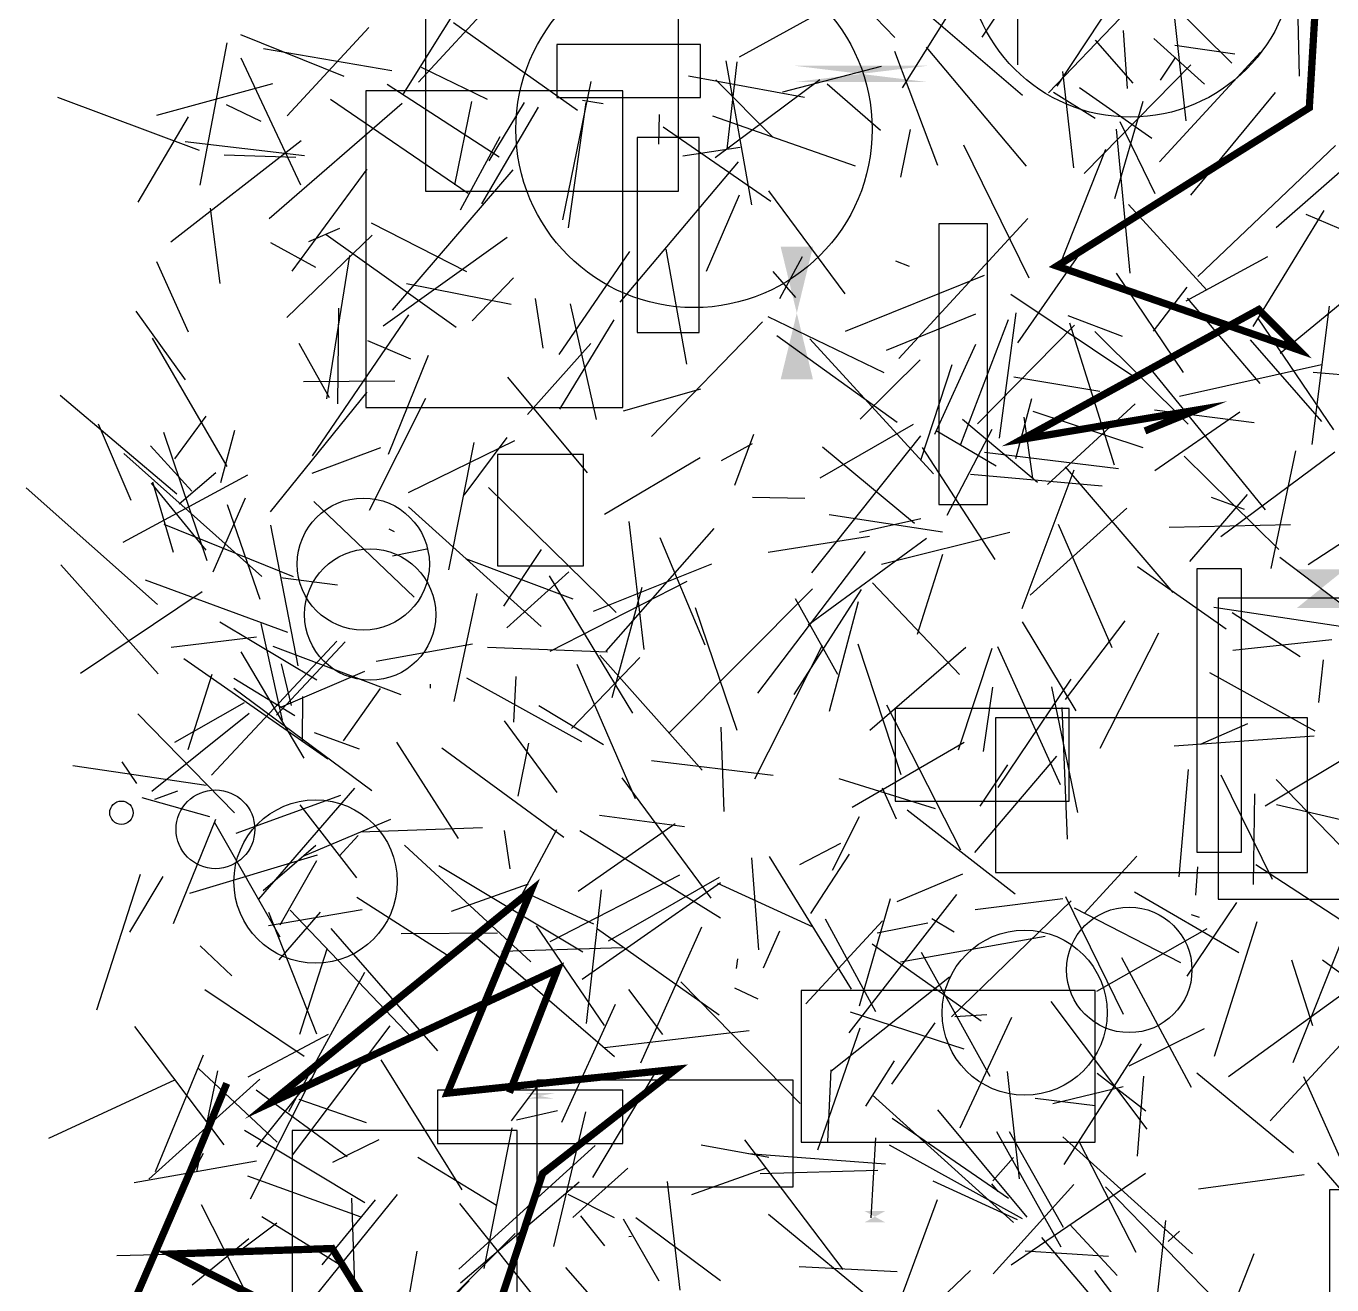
# Model space of a CAD drawing. Extents: x 39652501 to 39653363, y 39457785 to 39458687.
# Drawn here: x 39652520.3 to 39652610.1, y 39458238.5 to 39458325 of the extents above; entities that cross this region are included whole.
import ezdxf

# ---------------------------------------------------------------- set-up
doc = ezdxf.new("R2010")
doc.units = 0
doc.layers.get('0').update_dxf_attribs({"linetype": 'CONTINUOUS'})

msp = doc.modelspace()

# ---------------------------------------------------------------- linework, layer by layer
for p, q in [((39652571.7624, 39458332.7929), (39652580.0764, 39458324.2569)), ((39652597.6956, 39458330.7158), (39652591.2149, 39458320.8934)), ((39652546.2623, 39458320.3761), (39652551.636, 39458328.9572)), ((39652547.3101, 39458321.1802), (39652553.3402, 39458327.7194)), ((39652569.3791, 39458322.9186), (39652578.0535, 39458327.6917)), ((39652588.8542, 39458320.2623), (39652579.7013, 39458328.1104)), ((39652588.8306, 39458328.4805), (39652586.0469, 39458324.2628)), ((39652599.0413, 39458327.937), (39652600.0931, 39458318.5179)), ((39652584.5776, 39458327.1838), (39652580.5751, 39458320.7761)), ((39652588.5249, 39458322.3705), (39652588.5299, 39458327.568)), ((39652603.2453, 39458322.4742), (39652599.1271, 39458326.5695)), ((39652543.8813, 39458324.9249), (39652538.2625, 39458318.8693)), ((39652558.2489, 39458319.2328), (39652549.7019, 39458325.2621)), ((39652590.6454, 39458320.4458), (39652595.5623, 39458325.5726)), ((39652607.7876, 39458325.5609), (39652607.876, 39458321.5779)), ((39652535.0721, 39458324.4436), (39652542.1701, 39458321.5943)), ((39652596.4537, 39458321.1088), (39652593.8632, 39458324.0633)), ((39652595.7659, 39458324.7236), (39652596.0383, 39458320.7356)), ((39652597.8922, 39458324.1777), (39652601.3605, 39458321.0346)), ((39652534.1205, 39458323.8839), (39652532.263, 39458314.0969)), ((39652545.4813, 39458321.9555), (39652536.6462, 39458323.4782)), ((39652580.0329, 39458323.316), (39652582.9961, 39458315.4756)), ((39652589.1199, 39458315.3884), (39652582.2485, 39458323.5825)), ((39652605.2283, 39458323.2383), (39652598.2676, 39458315.7065)), ((39652599.3167, 39458323.7077), (39652603.4481, 39458323.125)), ((39652535.087, 39458322.8382), (39652539.184, 39458314.118)), ((39652547.4864, 39458322.2178), (39652552.0347, 39458319.9985)), ((39652568.439, 39458322.6363), (39652570.2133, 39458312.7496)), ((39652569.2055, 39458322.5704), (39652568.5039, 39458316.5598)), ((39652579.1164, 39458322.2564), (39652572.3482, 39458320.4819)), ((39652600.4212, 39458322.3617), (39652593.0885, 39458314.9024)), ((39652599.373, 39458322.8896), (39652598.3258, 39458321.3019)), ((39652573.8613, 39458320.1167), (39652565.8689, 39458321.5817)), ((39652567.7075, 39458316.0015), (39652574.9005, 39458321.3588)), ((39652567.7445, 39458321.3354), (39652571.7002, 39458317.3669)), ((39652592.3867, 39458315.2934), (39652591.6123, 39458321.9064)), ((39652537.2651, 39458321.0602), (39652529.2947, 39458318.8815)), ((39652545.155, 39458321.0327), (39652552.8507, 39458316.0326)), ((39652559.1606, 39458321.2103), (39652557.2022, 39458311.7051)), ((39652579.0875, 39458317.8425), (39652575.412, 39458321.0436)), ((39652590.9828, 39458320.4976), (39652593.8536, 39458318.7015)), ((39652592.7669, 39458320.8178), (39652597.7369, 39458317.321)), ((39652600.4356, 39458313.4071), (39652606.2498, 39458320.4702)), ((39652532.2436, 39458316.476), (39652522.5044, 39458320.1138)), ((39652536.4865, 39458318.4601), (39652534.1098, 39458319.6274)), ((39652537.0344, 39458311.7923), (39652546.1875, 39458319.728)), ((39652550.7138, 39458313.5274), (39652541.2561, 39458319.9885)), ((39652549.8145, 39458314.1241), (39652550.9648, 39458319.8444)), ((39652552.1696, 39458315.7722), (39652554.5974, 39458319.7758)), ((39652558.8045, 39458319.7775), (39652557.6099, 39458311.1615)), ((39652560.0128, 39458319.6877), (39652558.5962, 39458319.9185)), ((39652597.1357, 39458319.8357), (39652595.1673, 39458313.147)), ((39652531.4718, 39458318.7917), (39652528.0078, 39458312.9147)), ((39652551.6721, 39458312.802), (39652555.5698, 39458319.4568)), ((39652563.839, 39458316.9227), (39652563.8735, 39458318.9486)), ((39652567.5301, 39458318.868), (39652577.3454, 39458315.4201)), ((39652606.3044, 39458311.1858), (39652615.005, 39458318.8165)), ((39652571.5481, 39458312.9632), (39652564.1333, 39458318.0744)), ((39652581.1326, 39458317.9272), (39652580.4636, 39458314.6351)), ((39652596.2494, 39458308.0327), (39652595.3243, 39458317.9549)), ((39652597.9806, 39458313.4891), (39652595.5584, 39458318.4502)), ((39652530.2765, 39458310.2024), (39652539.2385, 39458317.1602)), ((39652531.2468, 39458317.1036), (39652539.4718, 39458316.1396)), ((39652550.1938, 39458312.391), (39652552.9221, 39458317.4479)), ((39652589.316, 39458307.702), (39652584.823, 39458316.8519)), ((39652610.3853, 39458316.8196), (39652600.8966, 39458307.8038)), ((39652533.9465, 39458316.1865), (39652538.8608, 39458316.009)), ((39652569.4377, 39458316.6809), (39652565.4798, 39458316.0767)), ((39652594.549, 39458316.5444), (39652591.3359, 39458308.4529)), ((39652538.6248, 39458308.1785), (39652543.7633, 39458315.2019)), ((39652553.8027, 39458315.1505), (39652545.4938, 39458305.5018)), ((39652569.2805, 39458315.6921), (39652561.1448, 39458306.0505)), ((39652569.3704, 39458313.4093), (39652567.0811, 39458308.1492)), ((39652576.6397, 39458306.6263), (39652571.3916, 39458313.7149)), ((39652532.9852, 39458312.502), (39652533.6332, 39458307.3431)), ((39652601.5348, 39458306.87), (39652596.1463, 39458312.7577)), ((39652604.7102, 39458304.3725), (39652609.6044, 39458312.3505)), ((39652550.6316, 39458308.1407), (39652544.0745, 39458311.4868)), ((39652580.3318, 39458302.1872), (39652589.2114, 39458311.8124)), ((39652608.3321, 39458312.0946), (39652614.2125, 39458309.5921)), ((39652538.2518, 39458304.9978), (39652544.1291, 39458310.6638)), ((39652541.8627, 39458311.1105), (39652539.7288, 39458310.1884)), ((39652540.9558, 39458310.6956), (39652549.8888, 39458304.3297)), ((39652540.2339, 39458308.4258), (39652537.1526, 39458310.1243)), ((39652553.4115, 39458310.4971), (39652544.8734, 39458304.404)), ((39652565.7624, 39458301.7851), (39652564.3448, 39458309.6876)), ((39652615.6808, 39458310.0088), (39652606.5598, 39458302.5124)), ((39652529.2835, 39458308.8556), (39652531.4677, 39458304.0097)), ((39652540.989, 39458299.4014), (39652542.5822, 39458309.2617)), ((39652556.9796, 39458302.4562), (39652561.8457, 39458309.5251)), ((39652573.6979, 39458309.1597), (39652572.1352, 39458306.2883)), ((39652581.0845, 39458308.5037), (39652580.1428, 39458308.8764)), ((39652588.5341, 39458303.2641), (39652592.9222, 39458309.5786)), ((39652605.7046, 39458309.1644), (39652600.0884, 39458306.1167)), ((39652571.6706, 39458308.1592), (39652573.2424, 39458306.3678)), ((39652576.6791, 39458304.0602), (39652586.2274, 39458307.8974)), ((39652599.9281, 39458301.203), (39652595.3056, 39458308.0433)), ((39652553.6758, 39458305.8986), (39652546.4762, 39458307.3109)), ((39652553.8416, 39458307.7154), (39652550.9896, 39458304.7618)), ((39652597.8676, 39458304.0557), (39652600.1815, 39458307.0898)), ((39652555.8799, 39458302.8843), (39652555.353, 39458306.2983)), ((39652596.4945, 39458300.905), (39652588.0551, 39458306.5753)), ((39652605.1918, 39458300.4504), (39652600.1943, 39458306.3179)), ((39652527.8729, 39458305.4235), (39652531.2519, 39458300.6993)), ((39652540.0224, 39458295.4864), (39652546.6359, 39458305.1732)), ((39652541.757, 39458299.0601), (39652541.8171, 39458305.6371)), ((39652557.7342, 39458305.9253), (39652559.5236, 39458297.9757)), ((39652579.5042, 39458302.749), (39652585.6392, 39458305.2577)), ((39652588.4, 39458305.3105), (39652587.2336, 39458296.6965)), ((39652608.7656, 39458296.2687), (39652609.9691, 39458305.7671)), ((39652557.0252, 39458298.6968), (39652560.7734, 39458304.8234)), ((39652563.3338, 39458296.8187), (39652570.9653, 39458304.6961)), ((39652571.3231, 39458305.0742), (39652579.3159, 39458301.2153)), ((39652584.6161, 39458296.2774), (39652587.8864, 39458304.8613)), ((39652592.4304, 39458304.4601), (39652585.7432, 39458297.6834)), ((39652595.7202, 39458303.6797), (39652591.9846, 39458305.1008)), ((39652592.0853, 39458304.6368), (39652595.1593, 39458294.8567)), ((39652610.2604, 39458297.2793), (39652605.0877, 39458304.8985)), ((39652528.9865, 39458303.5737), (39652534.1291, 39458294.7397)), ((39652543.7991, 39458303.416), (39652546.749, 39458302.1488)), ((39652571.96, 39458303.7482), (39652580.2381, 39458297.8053)), ((39652582.7306, 39458294.2422), (39652574.2311, 39458303.5376)), ((39652600.2323, 39458297.6671), (39652593.8278, 39458304.0383)), ((39652609.4457, 39458297.843), (39652604.5267, 39458303.4642)), ((39652541.1899, 39458299.4782), (39652539.0985, 39458303.1994)), ((39652559.151, 39458303.2034), (39652554.8061, 39458298.3346)), ((39652585.6061, 39458303.1356), (39652582.7939, 39458296.9488)), ((39652545.2362, 39458295.5987), (39652547.9953, 39458302.4035)), ((39652577.6783, 39458298.0129), (39652581.8086, 39458302.0795)), ((39652583.9965, 39458301.7399), (39652581.8335, 39458295.1545)), ((39652609.4188, 39458301.7431), (39652599.6437, 39458299.5639)), ((39652558.9314, 39458294.3047), (39652553.451, 39458300.8811)), ((39652594.1621, 39458299.9034), (39652588.2416, 39458300.8992)), ((39652597.7783, 39458301.286), (39652605.5348, 39458291.779)), ((39652608.8435, 39458301.2413), (39652617.0615, 39458300.5564)), ((39652537.1334, 39458291.6433), (39652543.7724, 39458299.854)), ((39652545.6774, 39458300.6272), (39652539.4014, 39458300.5624)), ((39652561.396, 39458298.5878), (39652566.7192, 39458300.0864)), ((39652530.6855, 39458292.857), (39652522.6606, 39458299.6429)), ((39652547.794, 39458299.4368), (39652543.9157, 39458291.7265)), ((39652588.4004, 39458295.2973), (39652589.4979, 39458299.4169)), ((39652590.5656, 39458293.5173), (39652596.5974, 39458299.0601)), ((39652530.5365, 39458295.2685), (39652532.7018, 39458298.2202)), ((39652589.8702, 39458293.64), (39652584.7111, 39458297.9841)), ((39652588.944, 39458298.1368), (39652589.5368, 39458293.9397)), ((39652597.1434, 39458296.044), (39652589.5901, 39458298.525)), ((39652597.922, 39458298.644), (39652604.775, 39458297.7792)), ((39652603.7865, 39458298.489), (39652597.9535, 39458294.4468)), ((39652527.5514, 39458292.4213), (39652525.2974, 39458297.6528)), ((39652532.781, 39458288.2644), (39652529.7876, 39458297.0833)), ((39652533.7138, 39458293.644), (39652534.6752, 39458297.25)), ((39652574.9268, 39458293.9614), (39652581.3496, 39458297.6615)), ((39652587.0331, 39458294.7657), (39652582.9175, 39458297.2135)), ((39652583.6611, 39458291.3996), (39652586.7508, 39458297.3112)), ((39652531.7039, 39458293.0595), (39652528.8828, 39458296.1622)), ((39652546.6136, 39458292.9627), (39652553.9294, 39458296.5463)), ((39652551.1021, 39458296.4085), (39652549.3744, 39458287.6531)), ((39652550.4393, 39458292.7698), (39652553.4046, 39458296.755)), ((39652568.1347, 39458295.1681), (39652570.2835, 39458296.3339)), ((39652569.0657, 39458293.4739), (39652570.3743, 39458296.9794)), ((39652574.3505, 39458287.4423), (39652581.8564, 39458296.8598)), ((39652527.028, 39458295.6479), (39652536.5289, 39458287.1772)), ((39652540.0027, 39458294.2891), (39652544.7054, 39458296.0484)), ((39652566.6727, 39458295.3568), (39652560.1066, 39458291.4476)), ((39652581.4108, 39458290.8241), (39652575.0937, 39458296.0696)), ((39652581.9419, 39458296.0501), (39652586.9488, 39458288.3608)), ((39652586.2357, 39458295.7455), (39652595.4569, 39458294.6119)), ((39652599.9646, 39458295.4671), (39652606.4838, 39458289.0449)), ((39652610.3204, 39458295.7268), (39652602.4835, 39458289.9159)), ((39652607.6251, 39458295.8178), (39652605.9274, 39458287.7422)), ((39652588.8311, 39458284.9829), (39652592.3911, 39458294.5288)), ((39652591.7931, 39458294.7164), (39652599.1994, 39458286.0869)), ((39652535.5359, 39458294.1537), (39652526.9625, 39458289.5204)), ((39652528.9283, 39458293.5975), (39652532.6856, 39458288.9911)), ((39652529.0057, 39458293.7012), (39652530.4381, 39458288.858)), ((39652533.3596, 39458294.3245), (39652530.8546, 39458292.1603)), ((39652585.2697, 39458294.219), (39652594.338, 39458293.4122)), ((39652529.3551, 39458285.2575), (39652520.317, 39458293.2793)), ((39652552.1119, 39458293.3025), (39652560.9057, 39458284.7139)), ((39652570.2778, 39458292.6497), (39652573.8787, 39458292.5769)), ((39652600.3596, 39458288.2246), (39652604.3156, 39458292.8318)), ((39652604.1267, 39458291.7892), (39652601.8519, 39458292.6219)), ((39652535.3753, 39458292.5674), (39652533.1678, 39458287.492)), ((39652534.1373, 39458292.1474), (39652536.3847, 39458285.637)), ((39652547.002, 39458285.7651), (39652540.0982, 39458292.3454)), ((39652555.7463, 39458283.756), (39652546.622, 39458291.9851)), ((39652589.3718, 39458285.8928), (39652596.0288, 39458291.8876)), ((39652608.4907, 39458288.0046), (39652614.3658, 39458291.8468)), ((39652561.78, 39458290.9761), (39652562.7989, 39458282.1732)), ((39652575.5569, 39458291.4401), (39652583.3525, 39458290.247)), ((39652577.6476, 39458290.2456), (39652581.8444, 39458291.1704)), ((39652591.3072, 39458290.7834), (39652594.9825, 39458282.3061)), ((39652598.9317, 39458290.5774), (39652607.281, 39458290.7728)), ((39652538.7089, 39458287.1545), (39652529.8216, 39458290.7705)), ((39652539.0266, 39458281.0484), (39652537.1572, 39458290.7072)), ((39652545.2631, 39458290.4585), (39652545.622, 39458290.287)), ((39652560.2098, 39458282.0536), (39652567.649, 39458290.494)), ((39652563.8961, 39458289.8775), (39652566.9984, 39458282.4822)), ((39652578.331, 39458289.9373), (39652571.3491, 39458288.8362)), ((39652579.1591, 39458288.0436), (39652587.9798, 39458290.2291)), ((39652547.8743, 39458289.0685), (39652545.5064, 39458288.5892)), ((39652553.174, 39458285.152), (39652555.7713, 39458289.0439)), ((39652574.103, 39458283.8675), (39652582.2451, 39458289.8127)), ((39652550.5465, 39458288.4227), (39652557.9286, 39458285.6527)), ((39652570.6406, 39458279.1555), (39652578.0584, 39458288.9062)), ((39652581.6324, 39458283.2334), (39652583.3759, 39458288.7245)), ((39652615.9672, 39458281.3452), (39652606.5408, 39458288.483)), ((39652529.4061, 39458280.4884), (39652522.7071, 39458287.9833)), ((39652553.3831, 39458283.6684), (39652557.6385, 39458287.5177)), ((39652562.0568, 39458277.7902), (39652556.304, 39458287.2276)), ((39652559.3317, 39458284.8124), (39652567.4889, 39458288.0568)), ((39652602.8646, 39458283.5571), (39652596.7676, 39458287.8455)), ((39652528.502, 39458286.9636), (39652538.2934, 39458283.3559)), ((39652537.813, 39458287.1087), (39652541.7337, 39458286.6119)), ((39652556.3721, 39458282.0609), (39652565.7921, 39458286.8751)), ((39652562.6739, 39458286.4284), (39652560.6025, 39458278.8443)), ((39652564.5315, 39458276.4251), (39652574.4133, 39458286.3388)), ((39652573.1346, 39458279.0795), (39652577.7834, 39458286.2872)), ((39652578.5295, 39458286.7526), (39652584.5227, 39458280.4481)), ((39652532.4349, 39458286.1442), (39652524.0616, 39458280.5128)), ((39652551.3059, 39458286.0132), (39652549.7289, 39458278.5866)), ((39652576.1404, 39458280.4601), (39652573.2352, 39458285.6559)), ((39652575.5756, 39458277.9389), (39652577.5779, 39458285.4598)), ((39652569.232, 39458276.5964), (39652566.3579, 39458285.0329)), ((39652610.7208, 39458283.7541), (39652602.0087, 39458285.058)), ((39652607.9524, 39458281.6751), (39652603.2767, 39458284.696)), ((39652533.647, 39458284.0799), (39652540.3097, 39458280.0934)), ((39652537.9553, 39458277.301), (39652536.4918, 39458283.9459)), ((39652588.8229, 39458284.063), (39652592.5275, 39458277.9591)), ((39652591.7989, 39458278.7329), (39652595.901, 39458284.1456)), ((39652530.299, 39458282.3251), (39652536.1627, 39458283.0284)), ((39652541.6931, 39458282.7443), (39652533.0587, 39458273.5268)), ((39652542.2712, 39458282.6954), (39652537.5294, 39458277.6646)), ((39652598.2036, 39458283.3), (39652594.1714, 39458275.3674)), ((39652610.1152, 39458282.8343), (39652603.315, 39458282.0975)), ((39652535.0865, 39458282.0045), (39652539.4113, 39458274.7076)), ((39652546.1085, 39458279.0594), (39652537.3026, 39458282.378)), ((39652544.3821, 39458281.3663), (39652551.0103, 39458282.5511)), ((39652560.3141, 39458281.9778), (39652552.0534, 39458282.3118)), ((39652575.0715, 39458282.4546), (39652570.4252, 39458273.2541)), ((39652577.5255, 39458282.5562), (39652580.4871, 39458273.5639)), ((39652578.3488, 39458276.6197), (39652584.9449, 39458282.3388)), ((39652586.7481, 39458282.2283), (39652584.4228, 39458275.2528)), ((39652587.1239, 39458282.3779), (39652591.4329, 39458272.8876)), ((39652531.1733, 39458281.5408), (39652541.061, 39458274.6419)), ((39652538.5734, 39458278.3147), (39652537.882, 39458281.1717)), ((39652562.5302, 39458281.6294), (39652557.8245, 39458276.7431)), ((39652562.2241, 39458271.8907), (39652558.2239, 39458281.1427)), ((39652566.8111, 39458273.8818), (39652559.7836, 39458281.7729)), ((39652609.525, 39458281.4574), (39652609.2063, 39458278.5326)), ((39652533.101, 39458280.4592), (39652531.4407, 39458275.2784)), ((39652538.8108, 39458277.6163), (39652534.6018, 39458280.1784)), ((39652543.5872, 39458280.647), (39652537.8671, 39458278.208)), ((39652558.5281, 39458275.8239), (39652550.6296, 39458280.1879)), ((39652553.8652, 39458277.1742), (39652554.0306, 39458280.3065)), ((39652592.1617, 39458280.1207), (39652587.1562, 39458272.677)), ((39652608.9728, 39458276.5497), (39652601.7327, 39458280.5682)), ((39652544.0976, 39458272.4577), (39652534.5992, 39458279.4959)), ((39652542.1511, 39458275.879), (39652544.6874, 39458279.4951)), ((39652548.0982, 39458279.7787), (39652548.1061, 39458279.5027)), ((39652586.1747, 39458275.1585), (39652586.8181, 39458279.5814)), ((39652590.8463, 39458279.597), (39652592.6207, 39458270.955)), ((39652530.5345, 39458275.793), (39652535.3419, 39458278.5306)), ((39652539.3169, 39458278.9342), (39652539.295, 39458275.8885)), ((39652555.58, 39458278.3105), (39652560.025, 39458275.6287)), ((39652579.4826, 39458278.3557), (39652584.5799, 39458268.3929)), ((39652528.0113, 39458277.7477), (39652534.6474, 39458270.9404)), ((39652528.9548, 39458272.4268), (39652535.6657, 39458277.8007)), ((39652591.5614, 39458278.1912), (39652591.9249, 39458269.1222)), ((39652543.245, 39458275.3122), (39652540.1467, 39458276.4443)), ((39652553.1894, 39458277.2541), (39652556.8185, 39458272.3386)), ((39652568.326, 39458271.0372), (39652568.1222, 39458276.817)), ((39652601.1007, 39458275.6613), (39652604.3356, 39458277.0881)), ((39652545.7879, 39458275.7949), (39652550.028, 39458269.1763)), ((39652554.1646, 39458272.0758), (39652554.8927, 39458275.7171)), ((39652577.1362, 39458271.3349), (39652584.8442, 39458275.8021)), ((39652608.9161, 39458276.2195), (39652599.284, 39458275.5194)), ((39652605.532, 39458271.4276), (39652613.4793, 39458276.19)), ((39652557.2963, 39458269.25), (39652548.9132, 39458275.3814)), ((39652585.5681, 39458268.2214), (39652591.2134, 39458274.8267)), ((39652532.693, 39458272.8177), (39652523.5221, 39458274.1693)), ((39652527.9325, 39458272.9587), (39652526.9254, 39458274.4409)), ((39652563.3401, 39458274.5425), (39652571.7, 39458273.5258)), ((39652585.9281, 39458271.4001), (39652587.8363, 39458274.2445)), ((39652600.2462, 39458273.9223), (39652599.5988, 39458266.549)), ((39652561.2878, 39458273.3544), (39652567.4144, 39458265.0747)), ((39652582.8642, 39458271.2048), (39652576.2478, 39458273.2786)), ((39652606.0391, 39458266.3612), (39652602.5206, 39458273.5262)), ((39652614.0909, 39458265.1643), (39652606.303, 39458273.2371)), ((39652532.9511, 39458270.6526), (39652528.2893, 39458271.9773)), ((39652530.734, 39458272.4247), (39652529.145, 39458271.8527)), ((39652541.9434, 39458272.1266), (39652534.7392, 39458269.5191)), ((39652542.9018, 39458272.6413), (39652536.3093, 39458265.0042)), ((39652579.1942, 39458272.6617), (39652580.1634, 39458270.5308)), ((39652604.8135, 39458272.2358), (39652604.7154, 39458266.0206)), ((39652543.0705, 39458266.4664), (39652539.1735, 39458271.4845)), ((39652588.3365, 39458265.3398), (39652580.9202, 39458271.1214)), ((39652615.465, 39458269.3716), (39652606.3153, 39458271.4787)), ((39652530.4504, 39458263.3325), (39652533.3634, 39458270.5076)), ((39652537.7996, 39458262.3951), (39652533.2817, 39458270.2999)), ((39652539.3678, 39458267.9643), (39652545.4036, 39458270.5083)), ((39652558.2768, 39458265.5424), (39652564.9624, 39458270.1994)), ((39652559.7494, 39458270.7754), (39652565.6019, 39458269.9979)), ((39652577.6072, 39458270.6724), (39652575.7657, 39458266.9749)), ((39652543.1527, 39458269.3728), (39652541.8425, 39458267.9526)), ((39652543.3267, 39458269.6292), (39652551.7068, 39458269.9395)), ((39652553.1899, 39458269.7213), (39652553.5954, 39458267.0927)), ((39652554.2343, 39458264.967), (39652556.8148, 39458269.7853)), ((39652568.0852, 39458263.697), (39652558.405, 39458269.7071)), ((39652540.2406, 39458268.6955), (39652536.614, 39458265.5735)), ((39652546.3445, 39458268.7151), (39652555.0277, 39458260.6848)), ((39652573.5335, 39458267.3822), (39652576.3644, 39458268.8641)), ((39652540.3415, 39458268.0221), (39652531.5587, 39458265.389)), ((39652540.2786, 39458267.6449), (39652537.7617, 39458263.2076)), ((39652570.1999, 39458267.8344), (39652570.6855, 39458261.5182)), ((39652571.4332, 39458267.9321), (39652577.0647, 39458258.8058)), ((39652574.2784, 39458264.0058), (39652576.9529, 39458268.0956)), ((39652596.719, 39458267.9602), (39652593.0998, 39458264.024)), ((39652528.1665, 39458266.7019), (39652525.1603, 39458257.378)), ((39652527.46, 39458262.7351), (39652529.7529, 39458266.5514)), ((39652558.5973, 39458261.366), (39652548.6992, 39458267.3001)), ((39652565.2645, 39458266.6624), (39652556.3386, 39458262.0759)), ((39652584.7319, 39458266.7149), (39652580.2065, 39458264.8304)), ((39652600.772, 39458265.276), (39652600.9159, 39458267.2326)), ((39652604.8909, 39458267.3789), (39652613.4427, 39458261.8203)), ((39652554.8586, 39458266.0276), (39652549.5532, 39458264.1438)), ((39652568.066, 39458266.1284), (39652558.5582, 39458259.4877)), ((39652558.8569, 39458256.4452), (39652559.8981, 39458265.6396)), ((39652560.366, 39458262.1431), (39652567.9974, 39458266.5239)), ((39652574.4457, 39458263.0669), (39652567.8979, 39458266.078)), ((39652543.058, 39458265.1325), (39652549.2207, 39458261.2024)), ((39652559.373, 39458263.2765), (39652554.7392, 39458265.407)), ((39652584.3171, 39458265.3191), (39652576.9064, 39458255.8177)), ((39652577.6298, 39458257.677), (39652579.7654, 39458265.0451)), ((39652583.9585, 39458256.9043), (39652592.2025, 39458264.8977)), ((39652591.6239, 39458265.0183), (39652585.5878, 39458264.2634)), ((39652591.7984, 39458265.1829), (39652595.7669, 39458257.1055)), ((39652603.7278, 39458261.3208), (39652596.5567, 39458265.4728)), ((39652600.1712, 39458259.7178), (39652603.6008, 39458264.7722)), ((39652536.9854, 39458264.1072), (39652540.2918, 39458255.7374)), ((39652536.9902, 39458263.1893), (39652543.4394, 39458264.2881)), ((39652537.7299, 39458260.8227), (39652540.5655, 39458264.1139)), ((39652538.4782, 39458264.2448), (39652546.8951, 39458255.4318)), ((39652599.7444, 39458260.6167), (39652592.4317, 39458264.3829)), ((39652601.0137, 39458263.7515), (39652600.4685, 39458263.9348)), ((39652541.2706, 39458262.9745), (39652548.6215, 39458254.5638)), ((39652555.393, 39458263.1701), (39652560.0738, 39458256.3194)), ((39652567.9838, 39458257.0212), (39652559.6077, 39458262.9355)), ((39652562.6047, 39458253.76), (39652566.7934, 39458263.0926)), ((39652579.2096, 39458263.5236), (39652573.9543, 39458257.8087)), ((39652578.7684, 39458257.2549), (39652575.2918, 39458263.6329)), ((39652582.3273, 39458263.3597), (39652578.8467, 39458262.6761)), ((39652582.6114, 39458263.679), (39652584.1489, 39458262.7585)), ((39652593.9559, 39458258.6706), (39652601.5487, 39458262.9835)), ((39652604.9764, 39458263.4419), (39652602.0335, 39458254.1897)), ((39652552.7463, 39458262.6714), (39652546.1028, 39458262.6247)), ((39652560.7779, 39458254.1682), (39652551.3585, 39458262.2716)), ((39652571.0381, 39458260.2925), (39652572.1572, 39458262.8169)), ((39652580.4582, 39458260.684), (39652590.4059, 39458262.4582)), ((39652607.4622, 39458253.7648), (39652611.1009, 39458262.8831)), ((39652534.4564, 39458259.7224), (39652532.2823, 39458261.7855)), ((39652539.1462, 39458255.7123), (39652541.0206, 39458261.5841)), ((39652561.3296, 39458261.6481), (39652553.0299, 39458261.4146)), ((39652586.0055, 39458256.6218), (39652578.5132, 39458261.9095)), ((39652586.6293, 39458252.8135), (39652581.9116, 39458261.3455)), ((39652569.1748, 39458260.2358), (39652569.2625, 39458260.9102)), ((39652595.6515, 39458260.9982), (39652600.4399, 39458252.0696)), ((39652607.3473, 39458260.8207), (39652608.7969, 39458256.3212)), ((39652609.4837, 39458260.8276), (39652615.2417, 39458256.6102)), ((39652538.3753, 39458250.4034), (39652543.6156, 39458259.9941)), ((39652583.8273, 39458259.6401), (39652575.6588, 39458253.1628)), ((39652539.4399, 39458254.1957), (39652532.6181, 39458258.7677)), ((39652564.1076, 39458255.6905), (39652561.7756, 39458258.7938)), ((39652565.3548, 39458259.3271), (39652573.5645, 39458250.9623)), ((39652570.6599, 39458258.1215), (39652569.0607, 39458258.8731)), ((39652611.9983, 39458259.2849), (39652603.0142, 39458252.7925)), ((39652560.837, 39458257.76), (39652557.1499, 39458249.6462)), ((39652597.4341, 39458249.192), (39652590.8158, 39458257.9555)), ((39652605.8858, 39458249.7561), (39652613.628, 39458258.1386)), ((39652577.0021, 39458257.259), (39652584.8237, 39458254.7012)), ((39652584.1921, 39458256.9402), (39652586.4042, 39458257.0639)), ((39652584.5569, 39458249.2797), (39652588.1244, 39458256.8977)), ((39652533.9392, 39458248.114), (39652527.7864, 39458256.2406)), ((39652545.338, 39458256.2965), (39652538.6242, 39458247.4074)), ((39652570.0413, 39458255.9595), (39652560.0994, 39458254.7754)), ((39652574.7725, 39458247.7758), (39652577.6762, 39458256.1599)), ((39652579.8723, 39458252.2802), (39652582.8485, 39458256.5048)), ((39652601.3526, 39458256.087), (39652596.1663, 39458253.5279)), ((39652535.5902, 39458252.7772), (39652541.1232, 39458255.7217)), ((39652597.0203, 39458255.0536), (39652591.6831, 39458246.7539)), ((39652532.4979, 39458254.277), (39652529.1947, 39458246.2567)), ((39652544.7204, 39458253.9509), (39652550.2925, 39458245.0198)), ((39652532.0528, 39458246.2623), (39652533.5016, 39458253.2067)), ((39652537.5746, 39458248.3053), (39652532.1827, 39458253.3566)), ((39652540.4814, 39458253.7127), (39652535.7178, 39458244.3804)), ((39652559.2889, 39458245.8553), (39652563.7355, 39458253.3167)), ((39652575.4579, 39458248.3405), (39652575.6963, 39458253.2627)), ((39652578.0816, 39458250.7648), (39652580.046, 39458253.8807)), ((39652588.6532, 39458245.7754), (39652587.8069, 39458253.1628)), ((39652530.5134, 39458252.5481), (39652521.8537, 39458248.5376)), ((39652536.3961, 39458252.6255), (39652528.7622, 39458245.7481)), ((39652540.0445, 39458252.8188), (39652536.1697, 39458247.9844)), ((39652553.6969, 39458249.7728), (39652555.5611, 39458252.2268)), ((39652597.3303, 39458250.4162), (39652593.9825, 39458253.0096)), ((39652596.7555, 39458247.3423), (39652597.2025, 39458252.8236)), ((39652607.4881, 39458247.568), (39652600.8418, 39458253.0396)), ((39652611.8805, 39458244.5685), (39652608.2082, 39458252.7973)), ((39652536.1467, 39458251.8982), (39652542.4044, 39458247.3144)), ((39652588.2404, 39458242.7723), (39652578.5096, 39458251.5535)), ((39652589.7216, 39458251.3137), (39652593.8401, 39458250.8106)), ((39652590.9313, 39458250.9484), (39652595.7707, 39458252.1327)), ((39652539.0722, 39458251.2455), (39652543.7026, 39458249.652)), ((39652554.0473, 39458249.8266), (39652556.8636, 39458250.4761)), ((39652558.7848, 39458250.3711), (39652556.5828, 39458241.111)), ((39652589.167, 39458243.1444), (39652583.0238, 39458250.5203)), ((39652587.8746, 39458244.4156), (39652579.8784, 39458249.9255)), ((39652543.616, 39458244.1354), (39652535.3454, 39458249.091)), ((39652553.719, 39458249.2709), (39652551.8091, 39458239.6102)), ((39652578.4334, 39458243.1023), (39652578.755, 39458248.5942)), ((39652587.0648, 39458249.0221), (39652591.4902, 39458241.1091)), ((39652591.6773, 39458242.4279), (39652587.9634, 39458249.0071)), ((39652591.6186, 39458248.6656), (39652600.5371, 39458240.6221)), ((39652544.5868, 39458248.4644), (39652541.3808, 39458246.8918)), ((39652550.088, 39458239.5723), (39652559.4515, 39458248.072)), ((39652566.7447, 39458248.1037), (39652571.4009, 39458247.2526)), ((39652576.5104, 39458239.5455), (39652569.754, 39458248.4578)), ((39652579.6863, 39458248.1177), (39652588.8336, 39458243.0571)), ((39652596.6733, 39458240.7154), (39652592.7646, 39458248.305)), ((39652536.1659, 39458246.9864), (39652527.7386, 39458245.5)), ((39652532.4878, 39458247.5234), (39652531.7906, 39458246.1825)), ((39652547.249, 39458247.266), (39652552.6805, 39458243.9653)), ((39652579.4205, 39458246.7908), (39652570.0049, 39458247.5008)), ((39652586.8033, 39458245.6289), (39652588.2382, 39458247.2315)), ((39652612.6428, 39458242.8484), (39652609.1533, 39458246.8784)), ((39652535.5349, 39458245.9708), (39652543.3372, 39458243.1539)), ((39652557.9201, 39458243.1187), (39652561.6982, 39458246.5145)), ((39652571.1818, 39458246.489), (39652566.0907, 39458244.6657)), ((39652578.9034, 39458246.3438), (39652570.8158, 39458246.1074)), ((39652597.3072, 39458246.141), (39652588.0797, 39458239.8488)), ((39652600.9556, 39458245.0941), (39652608.2309, 39458246.0683)), ((39652550.2033, 39458238.6255), (39652558.3518, 39458245.573)), ((39652564.4137, 39458245.5866), (39652565.2754, 39458238.1248)), ((39652582.6734, 39458245.6372), (39652588.4718, 39458242.9774)), ((39652587.1772, 39458244.9055), (39652586.733, 39458245.4293)), ((39652592.3891, 39458245.385), (39652586.8332, 39458239.2393)), ((39652594.5653, 39458245.2143), (39652602.9412, 39458236.5994)), ((39652545.8273, 39458244.7049), (39652537.9688, 39458234.9716)), ((39652544.3292, 39458244.3369), (39652540.6468, 39458239.8547)), ((39652542.7052, 39458244.4547), (39652542.9872, 39458236.3917)), ((39652550.1163, 39458244.078), (39652556.073, 39458236.6553)), ((39652557.5871, 39458244.721), (39652560.7523, 39458243.1149)), ((39652580.5077, 39458237.5877), (39652583.0071, 39458244.3445)), ((39652537.2709, 39458234.3871), (39652532.387, 39458243.981)), ((39652536.5365, 39458243.1851), (39652542.2612, 39458239.6619)), ((39652560.1252, 39458241.161), (39652558.4608, 39458243.2289)), ((39652580.0997, 39458236.147), (39652571.37, 39458243.3195)), ((39652535.0744, 39458240.8934), (39652537.5716, 39458242.742)), ((39652563.8586, 39458238.7492), (39652561.4007, 39458242.9964)), ((39652568.0794, 39458238.7549), (39652562.2455, 39458243.0929)), ((39652592.0983, 39458242.6304), (39652595.3554, 39458239.1356)), ((39652597.758, 39458234.4516), (39652598.7055, 39458242.9071)), ((39652531.7298, 39458238.4961), (39652535.6279, 39458241.6624)), ((39652548.6163, 39458236.6361), (39652553.9541, 39458242.0172)), ((39652561.953, 39458241.8094), (39652561.7816, 39458241.7768)), ((39652595.1531, 39458235.8885), (39652590.1694, 39458241.7375)), ((39652599.6396, 39458242.1818), (39652598.868, 39458241.4576)), ((39652531.1084, 39458240.6053), (39652526.547, 39458240.4848)), ((39652545.66, 39458232.0019), (39652547.2044, 39458240.804)), ((39652589.0233, 39458240.8257), (39652594.7584, 39458240.4528)), ((39652604.7582, 39458240.626), (39652601.8034, 39458233.1162)), ((39652557.4121, 39458239.6876), (39652561.2333, 39458235.3505)), ((39652580.2256, 39458239.3816), (39652573.4766, 39458239.7161)), ((39652550.7935, 39458238.7621), (39652545.2042, 39458233.1211)), ((39652585.2706, 39458239.4681), (39652575.6902, 39458230.3818)), ((39652597.4384, 39458234.724), (39652593.8293, 39458239.466))]:
    msp.add_line(p, q)
at = {"const_width": 0.5}
for points in [[(39652609.1425, 39458328.926), (39652608.5747, 39458319.4183), (39652591.217, 39458308.5299), (39652607.831, 39458302.77), (39652605.0977, 39458305.5412), (39652588.827, 39458296.6262), (39652600.7686, 39458298.6215), (39652597.2718, 39458297.1954)], [(39652553.5611, 39458251.7019), (39652556.8698, 39458260.1765), (39652537.0639, 39458250.9684), (39652555.0534, 39458265.5991), (39652549.2866, 39458251.6636), (39652564.9993, 39458253.3038), (39652555.8419, 39458246.1412), (39652549.7076, 39458227.5756)], [(39652534.1174, 39458252.3375), (39652531.612, 39458246.2972), (39652524.9647, 39458230.9335), (39652537.4655, 39458236.9717), (39652530.2931, 39458240.6051), (39652541.3731, 39458240.9844), (39652545.6522, 39458234.0543), (39652560.9672, 39458229.2373)]]:
    msp.add_lwpolyline(points, dxfattribs=at)
for centre, radius in [((39652596.2835, 39458330.0394), 11.2703), ((39652566.2574, 39458317.926), 12.2509), ((39652543.5079, 39458288.0414), 4.5429), ((39652543.9822, 39458284.566), 4.514), ((39652533.337, 39458269.8047), 2.7088), ((39652526.8732, 39458270.9471), 0.8033), ((39652540.2276, 39458266.2132), 5.6175), ((39652596.1917, 39458260.1396), 4.312), ((39652588.9993, 39458257.1968), 5.6735)]:
    msp.add_circle(centre, radius)
for points in [[(39652573.1966, 39458321.1858), (39652582.2983, 39458321.1858), (39652582.2983, 39458322.3006), (39652573.1966, 39458322.3006)], [(39652572.2128, 39458300.7326), (39652574.4372, 39458300.7326), (39652574.4372, 39458309.8649), (39652572.2128, 39458309.8649)], [(39652607.7044, 39458285.013), (39652611.0255, 39458285.013), (39652611.0255, 39458287.6755), (39652607.7044, 39458287.6755)], [(39652554.6534, 39458251.2748), (39652556.6743, 39458251.2748), (39652556.6743, 39458251.6692), (39652554.6534, 39458251.6692)], [(39652577.9773, 39458242.7795), (39652579.4139, 39458242.7795), (39652579.4139, 39458243.563), (39652577.9773, 39458243.563)]]:
    msp.add_solid(points)
for points in [[(39652547.7974, 39458313.6763), (39652565.1947, 39458313.6763), (39652565.1947, 39458331.9139), (39652547.7974, 39458331.9139)], [(39652556.8157, 39458320.1149), (39652566.6922, 39458320.1149), (39652566.6922, 39458323.7637), (39652556.8157, 39458323.7637)], [(39652543.6804, 39458298.8045), (39652561.3639, 39458298.8045), (39652561.3639, 39458320.5781), (39652543.6804, 39458320.5781)], [(39652562.3418, 39458303.9694), (39652566.6181, 39458303.9694), (39652566.6181, 39458317.3735), (39652562.3418, 39458317.3735)], [(39652583.0987, 39458292.1399), (39652586.4361, 39458292.1399), (39652586.4361, 39458311.441), (39652583.0987, 39458311.441)], [(39652552.7309, 39458287.9317), (39652558.6439, 39458287.9317), (39652558.6439, 39458295.5657), (39652552.7309, 39458295.5657)], [(39652600.8475, 39458268.2273), (39652603.9219, 39458268.2273), (39652603.9219, 39458287.713), (39652600.8475, 39458287.713)], [(39652602.3124, 39458265.0075), (39652621.4748, 39458265.0075), (39652621.4748, 39458285.6959), (39652602.3124, 39458285.6959)], [(39652580.0886, 39458271.7427, 19730366.2), (39652592.0506, 39458271.7427, 19730366.2), (39652592.0506, 39458278.1074, 19730366.2), (39652580.0886, 39458278.1074, 19730366.2)], [(39652586.9975, 39458266.8335), (39652608.4486, 39458266.8335), (39652608.4486, 39458277.4677), (39652586.9975, 39458277.4677)], [(39652573.6334, 39458248.2898, 19730366.2), (39652593.8351, 39458248.2898, 19730366.2), (39652593.8351, 39458258.717, 19730366.2), (39652573.6334, 39458258.717, 19730366.2)], [(39652555.4416, 39458245.2181, 19730366.2), (39652573.0707, 39458245.2181, 19730366.2), (39652573.0707, 39458252.5629, 19730366.2), (39652555.4416, 39458252.5629, 19730366.2)], [(39652548.6207, 39458248.2117), (39652561.35, 39458248.2117), (39652561.35, 39458251.881), (39652548.6207, 39458251.881)], [(39652538.6151, 39458235.6042), (39652554.0899, 39458235.6042), (39652554.0899, 39458249.0909), (39652538.6151, 39458249.0909)], [(39652609.9691, 39458226.4071, 19730366.2), (39652626.1985, 39458226.4071, 19730366.2), (39652626.1985, 39458245.0141, 19730366.2), (39652609.9691, 39458245.0141, 19730366.2)]]:
    msp.add_3dface(points)

doc.saveas('drawing.dxf')
